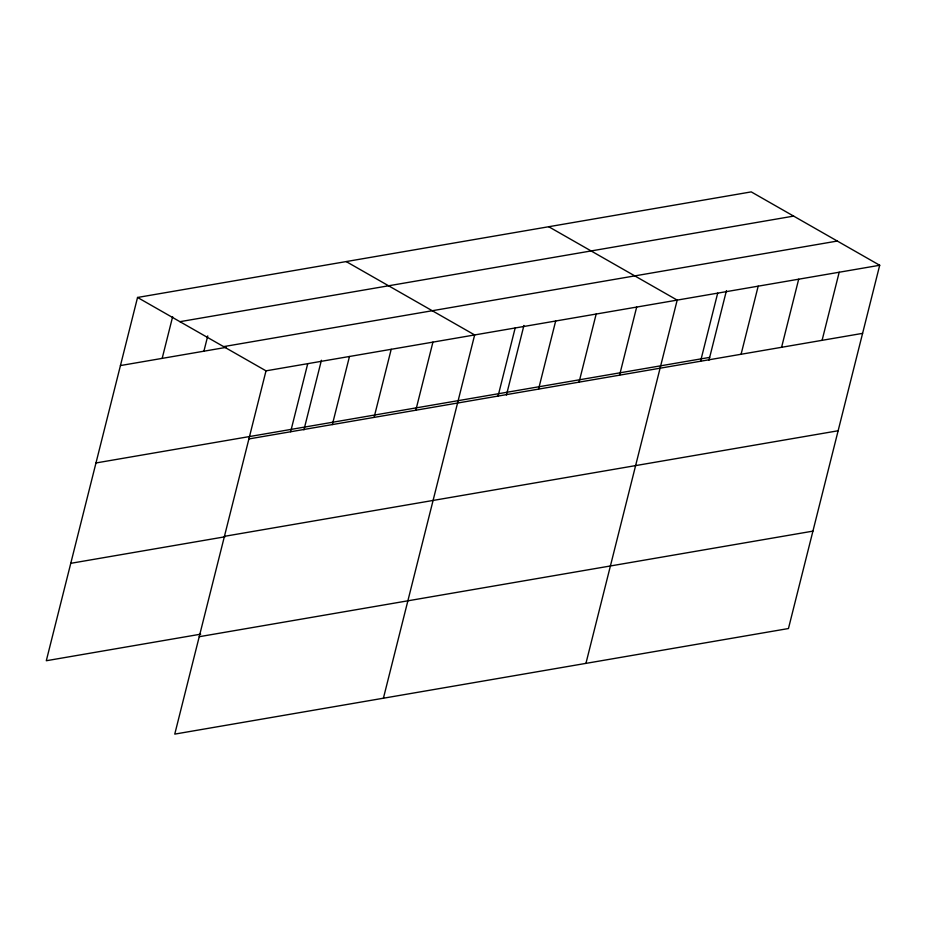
<?xml version="1.0" encoding="UTF-8"?>
<svg xmlns="http://www.w3.org/2000/svg" width="926" height="926" viewBox="0 0 926 926"><rect width="100%" height="100%" fill="white"/><g stroke="black" fill="none" stroke-linecap="round" stroke-linejoin="round"><path stroke-width="1.39" d="M879.7 265.264L266.005 370.84L174.759 734.11L788.454 628.534L879.7 265.264L751.241 191.89L137.546 297.466L46.3 660.736L200.71 634.171M162.177 358.374L172.641 316.692M203.905 351.197L207.748 335.918M290.637 431.759L307.733 363.663M303.936 429.861L321.415 360.272M332.365 424.571L349.472 356.487M374.092 417.394L391.2 349.31M415.832 410.218L432.928 342.122M383.41 698.216L474.656 334.946L346.197 261.572M498.061 396.073L515.169 327.978M506.453 395.02L523.931 325.431M538.562 389.105L555.669 321.009M579.074 382.137L596.17 314.041M619.575 375.169L636.671 307.073M585.938 663.375L677.184 300.105L548.724 226.731M700.577 361.233L717.685 293.137M708.969 360.179L726.447 290.602M741.089 354.264L758.186 286.169M781.59 347.296L798.687 279.201M822.091 340.328L839.199 272.232M179.933 321.681L793.628 216.105M223.617 346.625L837.312 241.049M120.438 365.562L226.164 347.366M95.98 462.965L709.675 357.39M248.897 438.936L862.592 333.36M224.439 536.339L838.134 430.764M70.77 563.321L225.168 536.756M199.229 636.706L812.924 531.13M137.546 297.466L266.005 370.84"/></g></svg>
